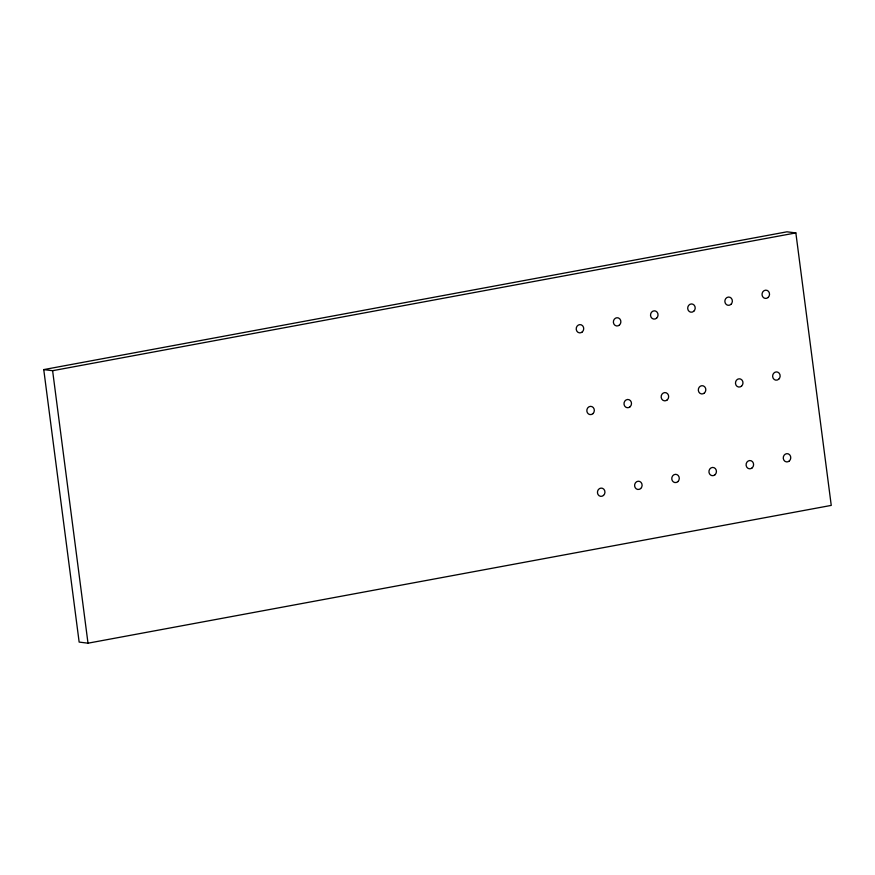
<?xml version="1.0" encoding="UTF-8"?>
<svg xmlns="http://www.w3.org/2000/svg" width="875" height="875" viewBox="0 0 875 875"><rect width="100%" height="100%" fill="white"/><g stroke="black" fill="none" stroke-linecap="round" stroke-linejoin="round"><path stroke-width="1.31" d="M43.75 369.6L786.997 231.809L795.856 232.914L831.25 505.4L88.003 643.191L79.144 642.086L43.75 369.6L52.609 370.705L795.856 232.914M52.609 370.705L88.003 643.191M582.28 331.942A4.145 3.752 -82.9 0 0 581.361 324.866A4.145 3.752 -82.9 0 0 576.242 329.438A4.145 3.752 -82.9 0 0 582.28 331.942M619.434 325.052A4.145 3.752 -82.9 0 0 618.516 317.975A4.145 3.752 -82.9 0 0 613.408 322.547A4.145 3.752 -82.9 0 0 619.434 325.052M656.6 318.161A4.145 3.752 -82.9 0 0 655.681 311.084A4.145 3.752 -82.9 0 0 650.562 315.656A4.145 3.752 -82.9 0 0 656.6 318.161M693.766 311.27A4.145 3.752 -82.9 0 0 692.847 304.194A4.145 3.752 -82.9 0 0 687.728 308.766A4.145 3.752 -82.9 0 0 693.766 311.27M730.931 304.38A4.145 3.752 -82.9 0 0 730.002 297.303A4.145 3.752 -82.9 0 0 724.894 301.875A4.145 3.752 -82.9 0 0 730.931 304.38M768.086 297.5A4.145 3.752 -82.9 0 0 767.167 290.412A4.145 3.752 -82.9 0 0 762.059 294.984A4.145 3.752 -82.9 0 0 768.086 297.5M778.706 379.236A4.145 3.752 -82.9 0 0 777.788 372.159A4.145 3.752 -82.9 0 0 772.669 376.731A4.145 3.752 -82.9 0 0 778.706 379.236M741.541 386.127A4.145 3.752 -82.9 0 0 740.622 379.05A4.145 3.752 -82.9 0 0 735.514 383.622A4.145 3.752 -82.9 0 0 741.541 386.127M704.386 393.017A4.145 3.752 -82.9 0 0 703.467 385.941A4.145 3.752 -82.9 0 0 698.348 390.513A4.145 3.752 -82.9 0 0 704.386 393.017M667.22 399.908A4.145 3.752 -82.9 0 0 666.302 392.831A4.145 3.752 -82.9 0 0 661.183 397.403A4.145 3.752 -82.9 0 0 667.22 399.908M630.055 406.798A4.145 3.752 -82.9 0 0 629.136 399.722A4.145 3.752 -82.9 0 0 624.028 404.294A4.145 3.752 -82.9 0 0 630.055 406.798M592.889 413.689A4.145 3.752 -82.9 0 0 591.97 406.613A4.145 3.752 -82.9 0 0 586.862 411.184A4.145 3.752 -82.9 0 0 592.889 413.689M603.509 495.436A4.145 3.752 -82.9 0 0 602.591 488.348A4.145 3.752 -82.9 0 0 597.483 492.931A4.145 3.752 -82.9 0 0 603.509 495.436M640.675 488.545A4.145 3.752 -82.9 0 0 639.756 481.469A4.145 3.752 -82.9 0 0 634.638 486.041A4.145 3.752 -82.9 0 0 640.675 488.545M677.841 481.655A4.145 3.752 -82.9 0 0 676.922 474.578A4.145 3.752 -82.9 0 0 671.803 479.15A4.145 3.752 -82.9 0 0 677.841 481.655M714.995 474.764A4.145 3.752 -82.9 0 0 714.077 467.688A4.145 3.752 -82.9 0 0 708.969 472.259A4.145 3.752 -82.9 0 0 714.995 474.764M752.161 467.873A4.145 3.752 -82.9 0 0 751.242 460.797A4.145 3.752 -82.9 0 0 746.123 465.369A4.145 3.752 -82.9 0 0 752.161 467.873M789.327 460.983A4.145 3.752 -82.9 0 0 788.408 453.906A4.145 3.752 -82.9 0 0 783.289 458.478A4.145 3.752 -82.9 0 0 789.327 460.983"/></g></svg>
